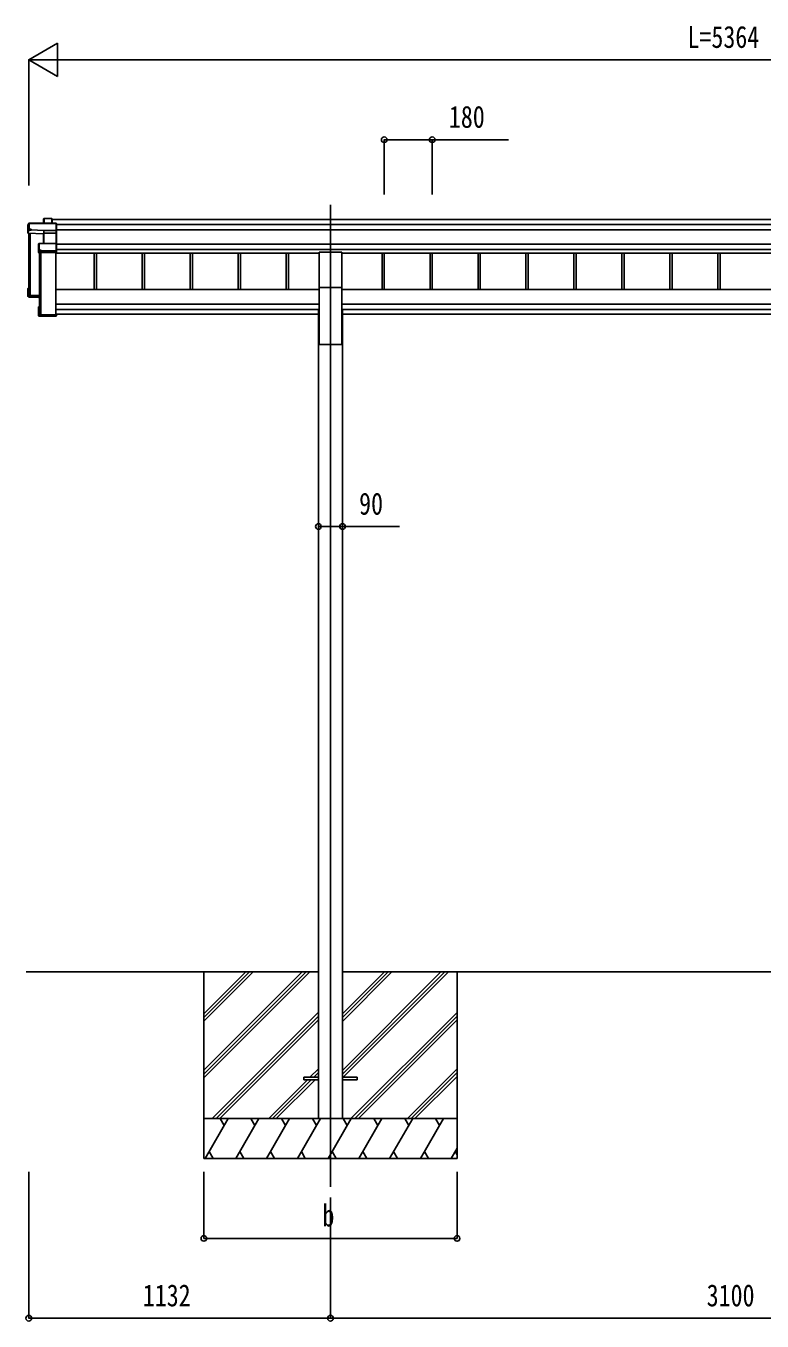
# Model space of a CAD drawing. Units: millimetres, scale not verified. Extents: x -10512 to 10512, y -7425 to 7425.
# Drawn here: x -3253 to -490, y -4823 to 39 of the extents above; entities that cross this region are included whole.
import ezdxf
from ezdxf.enums import TextEntityAlignment as Align

# ---------------------------------------------------------------- set-up
doc = ezdxf.new("R2010")
doc.units = ezdxf.units.MM
doc.header["$LTSCALE"] = 40
for name, color, linetype in [('0-3_YKK_12', 2, 'Continuous'), ('0-4_YKK_13', 4, 'Continuous'), ('0-5_YKK_A1', 4, 'Continuous'), ('0-6_YKK_D', 6, 'Continuous')]:
    doc.layers.add(name, color=color, linetype=linetype)
doc.styles.add('ＭＳ ゴシック', font='')
doc.styles.get('ＭＳ ゴシック').set_extended_font_data('MS Gothic')

msp = doc.modelspace()

# ---------------------------------------------------------------- linework, layer by layer
at = {"layer": '0-3_YKK_12'}
for p, q in [((-2110.35, -632.55), (-2110.35, -1110.07)), ((-2110.35, -1110.07), (-2110.35, -4318.78))]:
    msp.add_line(p, q, dxfattribs=at)
at = {"layer": '0-4_YKK_13'}
for p, q in [((-3246.39, -738.84), (-3246.39, -710.21)), ((-3242.44, -728.34), (-3246.39, -738.84)), ((-3241.91, -702.42), (-3246.32, -709.96)), ((-3241.98, -724.55), (-3242.44, -725.34)), ((-3242.44, -728.34), (-3242.44, -725.34)), ((-3139.61, -702.17), (-3241.48, -702.17)), ((-3241.48, -702.62), (-3241.48, -702.17)), ((-3241.48, -702.62), (-3139.45, -702.62)), ((-3241.48, -724.5), (-3241.48, -702.62)), ((-3233.95, -726.92), (-3233.95, -727.46)), ((-3185.94, -729.01), (-3233.95, -726.92)), ((-3233.95, -727.46), (-3185.95, -729.55)), ((-3187.26, -687.85), (-3185.51, -684.87)), ((-3187.26, -702.17), (-3187.26, -687.85)), ((-3185.44, -684.62), (-3187.19, -687.61)), ((-3139.45, -729.01), (-3185.94, -729.01)), ((-3185.51, -684.87), (-3185.51, -702.17)), ((-3155.45, -684.37), (-3185.01, -684.37)), ((-3185.01, -684.82), (-3185.01, -684.37)), ((-3154.45, -685.42), (-3155.3, -684.48)), ((-3155.3, -702.17), (-3155.3, -684.48)), ((-3154.45, -702.17), (-3154.45, -685.42)), ((-3139.45, -702.62), (-3139.45, -729.01)), ((-3139.31, -729.36), (-3138.45, -728.64)), ((-3139.3, -702.29), (-3138.45, -703.22)), ((-3138.45, -728.64), (-3138.45, -703.22)), ((-3138.45, -738.15), (-3138.45, -728.64)), ((-3187.35, -741.41), (-3246.39, -738.84)), ((-3186.46, -739.04), (-3187.35, -741.41)), ((-3186.87, -777.93), (-3186.87, -741.72)), ((-3186.84, -741.83), (-3185.98, -739.53)), ((-3185.98, -739.53), (-3185.98, -777.93)), ((-3185.95, -729.55), (-3185.95, -729.55)), ((-3185.95, -738.92), (-3185.95, -729.55)), ((-3185.95, -729.55), (-3139.45, -729.55)), ((-3139.45, -738.9), (-3185.48, -738.9)), ((-3185.48, -738.9), (-3185.48, -739.45)), ((-3139.59, -739.09), (-3138.45, -738.15)), ((-3139.45, -729.55), (-3139.45, -738.9)), ((-3139.45, -739.45), (-3139.45, -777.93)), ((-3138.45, -778.95), (-3138.45, -738.15)), ((-3206.37, -811.64), (-3206.37, -779.83)), ((-3204.87, -807.58), (-3206.37, -811.64)), ((-3204.2, -778.02), (-3206.17, -779.43)), ((-3205.87, -812.14), (-3204.37, -808.08)), ((-3139.45, -812.14), (-3205.87, -812.14)), ((-3204.41, -803.82), (-3204.87, -804.61)), ((-3204.87, -807.58), (-3204.87, -804.61)), ((-3204.37, -808.08), (-3196.38, -808.08)), ((-3139.45, -777.93), (-3203.91, -777.93)), ((-3203.91, -777.93), (-3203.91, -778.38)), ((-3196.38, -803.77), (-3203.91, -803.77)), ((-3196.38, -806.28), (-3196.38, -803.77)), ((-3196.38, -806.28), (-3196.38, -806.83)), ((-3139.45, -806.28), (-3196.38, -806.28)), ((-3196.38, -808.08), (-3196.38, -806.83)), ((-3196.38, -806.83), (-3139.45, -806.83)), ((-3139.45, -778.38), (-3139.45, -806.28)), ((-3139.45, -806.83), (-3139.45, -812.14)), ((-3139.45, -812.14), (-3138.45, -811.3)), ((-3139.31, -778.05), (-3138.45, -778.95)), ((-3139.31, -806.64), (-3138.45, -805.92)), ((-3138.45, -805.92), (-3138.45, -778.95)), ((-3138.45, -811.3), (-3138.45, -805.92)), ((-3138.45, -811.3), (-3138.45, -811.3)), ((-2152.85, -943.64), (-2152.85, -810.43)), ((-2152.85, -810.43), (-2067.85, -810.43)), ((-2067.85, -943.64), (-2067.85, -810.43)), ((-3246.39, -976.34), (-3246.39, -947.7)), ((-3245.45, -948.1), (-3246.27, -947.36)), ((-3242.45, -947.34), (-3246.25, -947.34)), ((-3242.45, -947.23), (-3245.93, -947.23)), ((-3245.45, -948.1), (-3245.45, -975.34)), ((-3242.45, -948.1), (-3245.45, -948.1)), ((-3242.45, -952.15), (-3243.95, -949.59)), ((-3242.45, -949.59), (-3243.95, -949.59)), ((-3243.95, -973.91), (-3243.95, -949.59)), ((-3239.6, -970.63), (-3239.6, -974.1)), ((-2152.85, -943.64), (-2067.85, -943.64)), ((-3242.44, -979.33), (-3246.39, -976.34)), ((-3245.45, -975.34), (-3202.45, -977.21)), ((-3202.45, -975.72), (-3243.95, -973.91)), ((-3242.44, -979.33), (-3233.95, -979.7)), ((-3233.95, -979.7), (-3233.95, -980.03)), ((-3233.95, -980.03), (-3206.37, -981.23)), ((-3233.95, -980.03), (-3202.45, -981.4)), ((-3206.37, -1049.14), (-3206.37, -1017.33)), ((-3205.87, -1016.83), (-3202.45, -1016.83)), ((-3202.45, -1017.67), (-3205.43, -1017.67)), ((-3203.93, -1019.17), (-3202.45, -1019.17)), ((-3203.93, -1047.1), (-3203.93, -1019.17)), ((-3206.23, -1049.48), (-3205.43, -1048.6)), ((-3206.17, -1049.53), (-3204.66, -1050.61)), ((-3139.45, -1049.63), (-3205.87, -1049.63)), ((-3205.87, -1049.63), (-3204.37, -1050.71)), ((-3205.43, -1048.6), (-3138.45, -1048.6)), ((-3204.37, -1050.71), (-3196.38, -1050.71)), ((-3140.45, -1047.1), (-3203.93, -1047.1)), ((-3202.03, -1046.36), (-3202.03, -1047.1)), ((-3196.38, -1050.71), (-3196.38, -1051.03)), ((-3196.38, -1051.03), (-3139.45, -1051.03)), ((-3196.38, -1051.03), (-3196.38, -1051.03)), ((-3196.38, -1051.03), (-3139.45, -1051.03)), ((-3138.45, -1042.28), (-3140.45, -1042.28)), ((-3140.45, -1042.73), (-3140.45, -1042.28)), ((-3140.45, -1042.73), (-3140.45, -1047.1)), ((-3138.45, -1042.73), (-3140.45, -1042.73)), ((-3139.45, -1049.63), (-3138.45, -1048.6)), ((-3139.45, -1051.03), (-3139.45, -1049.63)), ((-3139.31, -1050.91), (-3138.45, -1050.01)), ((-3138.45, -1042.28), (-3138.45, -1042.73)), ((-3138.45, -1042.73), (-3138.45, -1048.59)), ((-2210.35, -3908), (-2210.35, -3917)), ((-2210.35, -3908), (-2155.35, -3908)), ((-2210.35, -3917), (-2155.35, -3917)), ((-2065.35, -3908), (-2010.35, -3908)), ((-2065.35, -3917), (-2010.35, -3917)), ((-2010.35, -3908), (-2010.35, -3917))]:
    msp.add_line(p, q, dxfattribs=at)
for points in [[(-3246.39, -710.21), (-3241.98, -702.67), (-3241.98, -724.55)], [(-3242.44, -728.34), (-3233.95, -728.71), (-3233.95, -727.46)], [(-3233.95, -726.92), (-3233.95, -724.5), (-3241.48, -724.5)], [(-3185.01, -702.17), (-3185.01, -684.82), (-3155.66, -684.82), (-3155.66, -702.17)], [(-3185.95, -738.92), (-3185.95, -738.92), (-3185.95, -738.93)], [(-3185.48, -777.93), (-3185.48, -739.45), (-3139.45, -739.45)], [(-3206.37, -779.83), (-3204.41, -778.43), (-3204.41, -803.82)], [(-3203.91, -803.77), (-3203.91, -778.38), (-3139.45, -778.38)], [(-3202.45, -978.25), (-3246.39, -976.34), (-3246.39, -976.34), (-3245.45, -975.34)], [(-3206.23, -1016.95), (-3205.43, -1017.67), (-3205.43, -1048.6)], [(-3138.45, -1048.6), (-3138.45, -1048.59), (-3138.45, -1050.01)]]:
    msp.add_lwpolyline(points, dxfattribs=at)
for centre, radius, start, end in [((-3241.49, -702.67), 0.494, 149.67684, 180.01902), ((-3241.59, -704.03), 1.41, 85.38783, 105.84391), ((-3241.59, -725.91), 1.41, 85.38783, 105.84391), ((-3241.48, -702.67), 0.5, 90, 149.66687), ((-3185.02, -684.86), 0.494, 149.67684, 180.01902), ((-3185.12, -686.22), 1.41, 85.38783, 105.84391), ((-3185.01, -684.87), 0.5, 90, 149.66687), ((-3186.48, -739.54), 0.502, 0.6157, 87.19354), ((-3186.35, -739.41), 0.63, 355.28892, 50.49396), ((-3203.91, -778.43), 0.498, 125.56678, 179.8201), ((-3204.02, -779.79), 1.41, 85.38783, 105.84391), ((-3204.02, -805.18), 1.41, 85.38783, 105.84391), ((-3203.91, -778.43), 0.5, 90, 125.54593)]:
    msp.add_arc(centre, radius, start, end, dxfattribs=at)
for centre, major_axis, ratio, start_param, end_param in [((-3186.79, -687.9), (-0.257, 0.444), 0.891995, 0.2825853, 0.9960465), ((-3185.94, -729.06), (0.011, 0.5), 0.002284, 1.4661262, 2.9758193), ((-3155.66, -684.87), (0.499, 0.499), 0.052408, 0.7330383, 1.5184364), ((-3154.95, -684.87), (0.499, -0.499), 0.052408, 2.4085544, 3.1939525), ((-3139.66, -702.67), (0.372, 0.372), 0.900404, 0.0523599, 0.837758), ((-3138.95, -702.67), (-0.372, 0.372), 0.900404, 6.2308254, 7.0162236), ((-3138.95, -729.06), (-0.372, 0.372), 0.900404, 0.7330383, 1.4878932), ((-3187.34, -741.83), (0.495, -0.086), 0.832908, 0.2017128, 1.7252301), ((-3185.46, -739.09), (1, -0.045), 0.165035, 2.0927496, 3.0878869), ((-3185.48, -739.58), (0.5, -0.046), 0.224394, 2.093456, 3.1010707), ((-3185.48, -739.07), (1, 0), 0.165356, 1.5707963, 2.0604871), ((-3185.46, -739.09), (1, -0.045), 0.165035, 2.0898554, 2.0927496), ((-3185.48, -739.56), (0.5, 0), 0.226184, 1.5707963, 2.0728914), ((-3139.95, -739.4), (0.498, 0.498), 0.083094, 5.4454273, 6.2002822), ((-3139.95, -739.4), (-0.372, 0.372), 0.900404, 3.8746309, 4.6294858), ((-3138.95, -729.06), (0.498, 0.498), 0.083094, 2.3038346, 3.0586895), ((-3205.9, -779.85), (-0.169, 0.473), 0.931403, 0.4203333, 1.203868), ((-3205.9, -811.72), (-0.289, 0.44), 0.847113, 0.9113503, 1.694885), ((-3205.9, -811.72), (0.498, -0.074), 0.830741, 4.1047896, 4.8883243), ((-3204.37, -807.58), (0.479, 0.147), 0.993384, 2.8453888, 4.4124582), ((-3138.95, -778.43), (-0.5, 0.5), 0.02182, 5.550147, 6.3050019), ((-3138.95, -778.43), (-0.372, 0.372), 0.900404, 6.2613687, 7.0162236), ((-3138.95, -806.34), (-0.372, 0.372), 0.900404, 0.7330383, 1.4878932), ((-3138.95, -806.34), (0.498, 0.498), 0.083094, 2.3038346, 3.0586895), ((-3245.92, -947.65), (0.257, 0.444), 0.891995, 1.432085, 2.1455462), ((-3245.91, -947.66), (0.491, 0.117), 0.873782, 2.089881, 2.161818), ((-3245.87, -947.73), (0.474, -0.272), 0.885613, 2.0407293, 2.8261274), ((-3205.9, -1017.25), (0.289, 0.44), 0.847113, 1.4467076, 2.2302423), ((-3205.9, -1017.25), (0.498, 0.074), 0.830741, 1.394861, 2.1783957), ((-3205.9, -1049.11), (0.169, 0.473), 0.931403, 1.9377246, 2.7212593), ((-3205.9, -1049.11), (-0.255, 0.46), 0.938446, 1.8784237, 2.6619584), ((-3204.37, -1050.21), (0.479, 0.147), 0.993384, 3.7907337, 4.4124582), ((-3138.95, -1050.53), (0.5, 0.5), 0.02182, 3.119776, 3.8746309)]:
    msp.add_ellipse(centre, major_axis=major_axis, ratio=ratio, start_param=start_param, end_param=end_param, dxfattribs=at)
at = {"layer": '0-5_YKK_A1'}
for p, q in [((-3154.45, -688.58), (2033.75, -688.58)), ((-3138.45, -706.95), (2017.75, -706.95)), ((-3138.45, -726.89), (2017.75, -726.89)), ((-3242.45, -739.01), (-3242.45, -972.47)), ((-3240.95, -739.08), (-3240.95, -972.47)), ((-3240.44, -739.1), (-3240.44, -969.8)), ((-3237.33, -739.24), (-3237.33, -972.77)), ((-3202.45, -812.14), (-3202.45, -1046.06)), ((-3200.95, -812.14), (-3200.95, -1046.06)), ((-3197.33, -812.14), (-3197.33, -1046.36)), ((-3140.95, -1046.36), (-3140.95, -812.14)), ((-3140.95, -813.82), (-2152.85, -813.82)), ((-3138.45, -780.95), (2017.75, -780.95)), ((-3138.45, -800.88), (2017.75, -800.88)), ((-2996.4, -813.82), (-2996.4, -950.35)), ((-2988.25, -813.82), (-2988.25, -950.35)), ((-2816.4, -813.82), (-2816.4, -950.35)), ((-2808.25, -813.82), (-2808.25, -950.35)), ((-2636.4, -813.82), (-2636.4, -950.35)), ((-2628.25, -813.82), (-2628.25, -950.35)), ((-2456.4, -813.82), (-2456.4, -950.35)), ((-2448.25, -813.82), (-2448.25, -950.35)), ((-2276.4, -813.82), (-2276.4, -950.35)), ((-2268.25, -813.82), (-2268.25, -950.35)), ((-2067.85, -813.85), (947.15, -813.85)), ((-1916.4, -813.85), (-1916.4, -950.35)), ((-1908.25, -813.85), (-1908.25, -950.35)), ((-1736.4, -813.85), (-1736.4, -950.35)), ((-1728.25, -813.85), (-1728.25, -950.35)), ((-1556.4, -813.85), (-1556.4, -950.35)), ((-1548.25, -813.85), (-1548.25, -950.35)), ((-1376.4, -813.85), (-1376.4, -950.35)), ((-1368.25, -813.85), (-1368.25, -950.35)), ((-1196.4, -813.85), (-1196.4, -950.35)), ((-1188.25, -813.85), (-1188.25, -950.35)), ((-1016.4, -813.85), (-1016.4, -950.35)), ((-1008.25, -813.85), (-1008.25, -950.35)), ((-836.4, -813.85), (-836.4, -950.35)), ((-828.25, -813.85), (-828.25, -950.35)), ((-656.4, -813.85), (-656.4, -950.35)), ((-648.25, -813.85), (-648.25, -950.35)), ((-3240.44, -969.8), (-3237.54, -972.68)), ((-2152.85, -950.35), (-3140.95, -950.35)), ((-2152.85, -943.64), (-2152.85, -1156.96)), ((-2067.85, -943.64), (-2067.85, -1156.96)), ((947.15, -950.35), (-2067.85, -950.35)), ((-3242.15, -972.77), (-3241.25, -972.77)), ((-3237.33, -972.77), (-3202.45, -972.77)), ((-3237.33, -972.77), (-3202.45, -972.77)), ((-3140.95, -1005.84), (-2152.85, -1005.84)), ((-2067.85, -1005.84), (947.15, -1005.84)), ((-3202.15, -1046.36), (-3201.25, -1046.36)), ((-3200.44, -1043.39), (-3197.54, -1046.28)), ((-3197.33, -1046.36), (-3140.95, -1046.36)), ((-2152.85, -1025.57), (-3140.95, -1025.57)), ((-3140.45, -1043.99), (-3140.95, -1043.99)), ((-2155.55, -1043.98), (-3138.45, -1043.99)), ((-2155.55, -1027.96), (-2152.85, -1027.96)), ((947.15, -1025.57), (-2067.85, -1025.57)), ((-2065.15, -1027.96), (-2067.85, -1027.96)), ((944.45, -1043.97), (-2065.15, -1043.99)), ((-2152.85, -1156.96), (-2067.85, -1156.96)), ((-3251.97, -3512.5), (-2155.35, -3512.5)), ((-2585.15, -3512.5), (-2585.15, -4212.5)), ((-2585.15, -3881.68), (-2215.97, -3512.5)), ((-2585.15, -3895.82), (-2201.83, -3512.5)), ((-2585.15, -3909.96), (-2187.69, -3512.5)), ((-2585.15, -3697.83), (-2399.82, -3512.5)), ((-2585.15, -3683.69), (-2413.96, -3512.5)), ((-2585.15, -3669.55), (-2428.1, -3512.5)), ((-2065.35, -3512.5), (944.65, -3512.5)), ((-2064.95, -3881.98), (-1695.47, -3512.5)), ((-2064.95, -3896.12), (-1681.33, -3512.5)), ((-2064.95, -3698.13), (-1879.32, -3512.5)), ((-2064.95, -3683.99), (-1893.46, -3512.5)), ((-2064.95, -3669.85), (-1907.6, -3512.5)), ((-2062.69, -3908), (-1667.19, -3512.5)), ((-1635.15, -3512.5), (-1635.15, -4212.5)), ((-2553.84, -4062.5), (-2155.35, -3664.01)), ((-2539.7, -4062.5), (-2155.35, -3678.15)), ((-2525.56, -4062.5), (-2155.35, -3692.3)), ((-2033.34, -4062.5), (-1635.15, -3664.31)), ((-2019.2, -4062.5), (-1635.15, -3678.45)), ((-2005.06, -4062.5), (-1635.15, -3692.6)), ((-2187.21, -3908), (-2155.35, -3876.14)), ((-1821.21, -4062.5), (-1635.15, -3876.44)), ((-2341.71, -4062.5), (-2196.21, -3917)), ((-2327.57, -4062.5), (-2182.07, -3917)), ((-2313.43, -4062.5), (-2167.93, -3917)), ((-2173.07, -3908), (-2155.35, -3890.28)), ((-2158.93, -3908), (-2155.35, -3904.43)), ((-1807.07, -4062.5), (-1635.15, -3890.58)), ((-1792.93, -4062.5), (-1635.15, -3904.73)), ((-1635.15, -4062.5), (-2585.15, -4062.5)), ((-2580.88, -4212.5), (-2494.27, -4062.5)), ((-2509.27, -4088.48), (-2524.28, -4062.5)), ((-2465.41, -4212.5), (-2378.8, -4062.5)), ((-2393.8, -4088.48), (-2408.8, -4062.5)), ((-2349.94, -4212.5), (-2263.33, -4062.5)), ((-2278.33, -4088.48), (-2293.34, -4062.5)), ((-2234.47, -4212.5), (-2147.86, -4062.5)), ((-2162.86, -4088.48), (-2177.86, -4062.5)), ((-2119, -4212.5), (-2032.39, -4062.5)), ((-2047.39, -4088.48), (-2062.39, -4062.5)), ((-2003.53, -4212.5), (-1916.92, -4062.5)), ((-1931.92, -4088.48), (-1946.92, -4062.5)), ((-1888.05, -4212.5), (-1801.45, -4062.5)), ((-1831.45, -4062.5), (-1816.45, -4088.48)), ((-1772.59, -4212.5), (-1685.98, -4062.5)), ((-1715.98, -4062.5), (-1700.98, -4088.48)), ((-1657.12, -4212.5), (-1635.15, -4174.46)), ((-2585.15, -4212.5), (-1635.15, -4212.5)), ((-2565.88, -4186.52), (-2550.88, -4212.5)), ((-2450.41, -4186.52), (-2435.41, -4212.5)), ((-2334.94, -4186.52), (-2319.94, -4212.5)), ((-2219.47, -4186.52), (-2204.47, -4212.5)), ((-2104, -4186.52), (-2089, -4212.5)), ((-1988.53, -4186.52), (-1973.53, -4212.5)), ((-1873.06, -4186.52), (-1858.06, -4212.5)), ((-1757.59, -4186.52), (-1742.59, -4212.5)), ((-1642.12, -4186.52), (-1635.15, -4198.58))]:
    msp.add_line(p, q, dxfattribs=at)
for points in [[(-2155.55, -1027.96), (-2155.55, -3287.5), (-2155.35, -4062.5)], [(-2065.15, -1027.96), (-2065.15, -3287.5), (-2065.35, -4062.5)]]:
    msp.add_lwpolyline(points, dxfattribs=at)
for centre, radius, start, end in [((-3240.65, -970.01), 0.3, 45.07151, 179.70637), ((-3242.15, -972.47), 0.299, 180.1578, 270.15693), ((-3241.25, -972.47), 0.299, 269.84307, 359.8422), ((-3237.33, -972.47), 0.301, 225.19514, 270.02698), ((-3202.15, -1046.06), 0.299, 180.1578, 270.15693), ((-3201.25, -1046.06), 0.299, 269.84307, 359.8422), ((-3200.65, -1043.6), 0.3, 45.07151, 179.70637), ((-3197.33, -1046.06), 0.301, 225.19514, 270.02698)]:
    msp.add_arc(centre, radius, start, end, dxfattribs=at)
at = {"layer": '0-6_YKK_D'}
for p, q in [((-3242.45, -88.58), (-3134.2, -26.08)), ((-3134.2, -151.08), (-3134.2, -26.08)), ((-3242.45, -560.6), (-3242.45, -87.58)), ((-3242.45, -88.58), (-3134.2, -151.08)), ((-3242.45, -88.58), (-3025.94, -88.58)), ((-3117.45, -88.58), (1996.75, -88.58)), ((-1908.25, -594.56), (-1908.25, -387.58)), ((-1728.25, -594.56), (-1728.25, -387.58)), ((-2155.55, -1814.42), (-2155.55, -1841.66)), ((-2065.15, -1812.47), (-2065.15, -1841.66)), ((-3242.45, -4262.5), (-3242.45, -4813.5)), ((-2585.15, -4262.5), (-2585.15, -4513.5)), ((-1635.15, -4262.5), (-1635.15, -4513.5)), ((-2110.35, -4358.77), (-2110.35, -4813.5)), ((-2110.35, -4358.77), (-2110.35, -4813.5)), ((-2585.15, -4512.5), (-1635.15, -4512.5)), ((-3242.45, -4812.5), (-2110.35, -4812.5)), ((-2110.35, -4812.5), (989.65, -4812.5))]:
    msp.add_line(p, q, dxfattribs=at)
for points in [[(-1908.25, -388.58), (-1728.25, -388.58), (-1441.75, -388.58)], [(-2155.55, -1840.66), (-2065.15, -1840.66), (-1850.65, -1840.66)]]:
    msp.add_lwpolyline(points, dxfattribs=at)
for centre in [(-1908.25, -388.58), (-1728.25, -388.58), (-2155.55, -1840.66), (-2065.15, -1840.66), (-2585.15, -4512.5), (-1635.15, -4512.5), (-3242.45, -4812.5), (-2110.35, -4812.5), (-2110.35, -4812.5)]:
    msp.add_circle(centre, 10.62, dxfattribs=at)

# ---------------------------------------------------------------- texts
at = {"layer": '0-6_YKK_D', "style": 'ＭＳ ゴシック', "width": 0.8}
for s, p in [('L=5364', (-770.35, -68.58)), ('180', (-1665.75, -368.58)), ('90', (-2002.65, -1820.66)), ('b', (-2140.15, -4492.5)), ('1132', (-2814.4, -4792.5)), ('3100', (-698.35, -4792.5))]:
    msp.add_text(s, height=82.48, dxfattribs=at).set_placement(p, align=Align.BOTTOM_LEFT)

doc.saveas('drawing.dxf')
